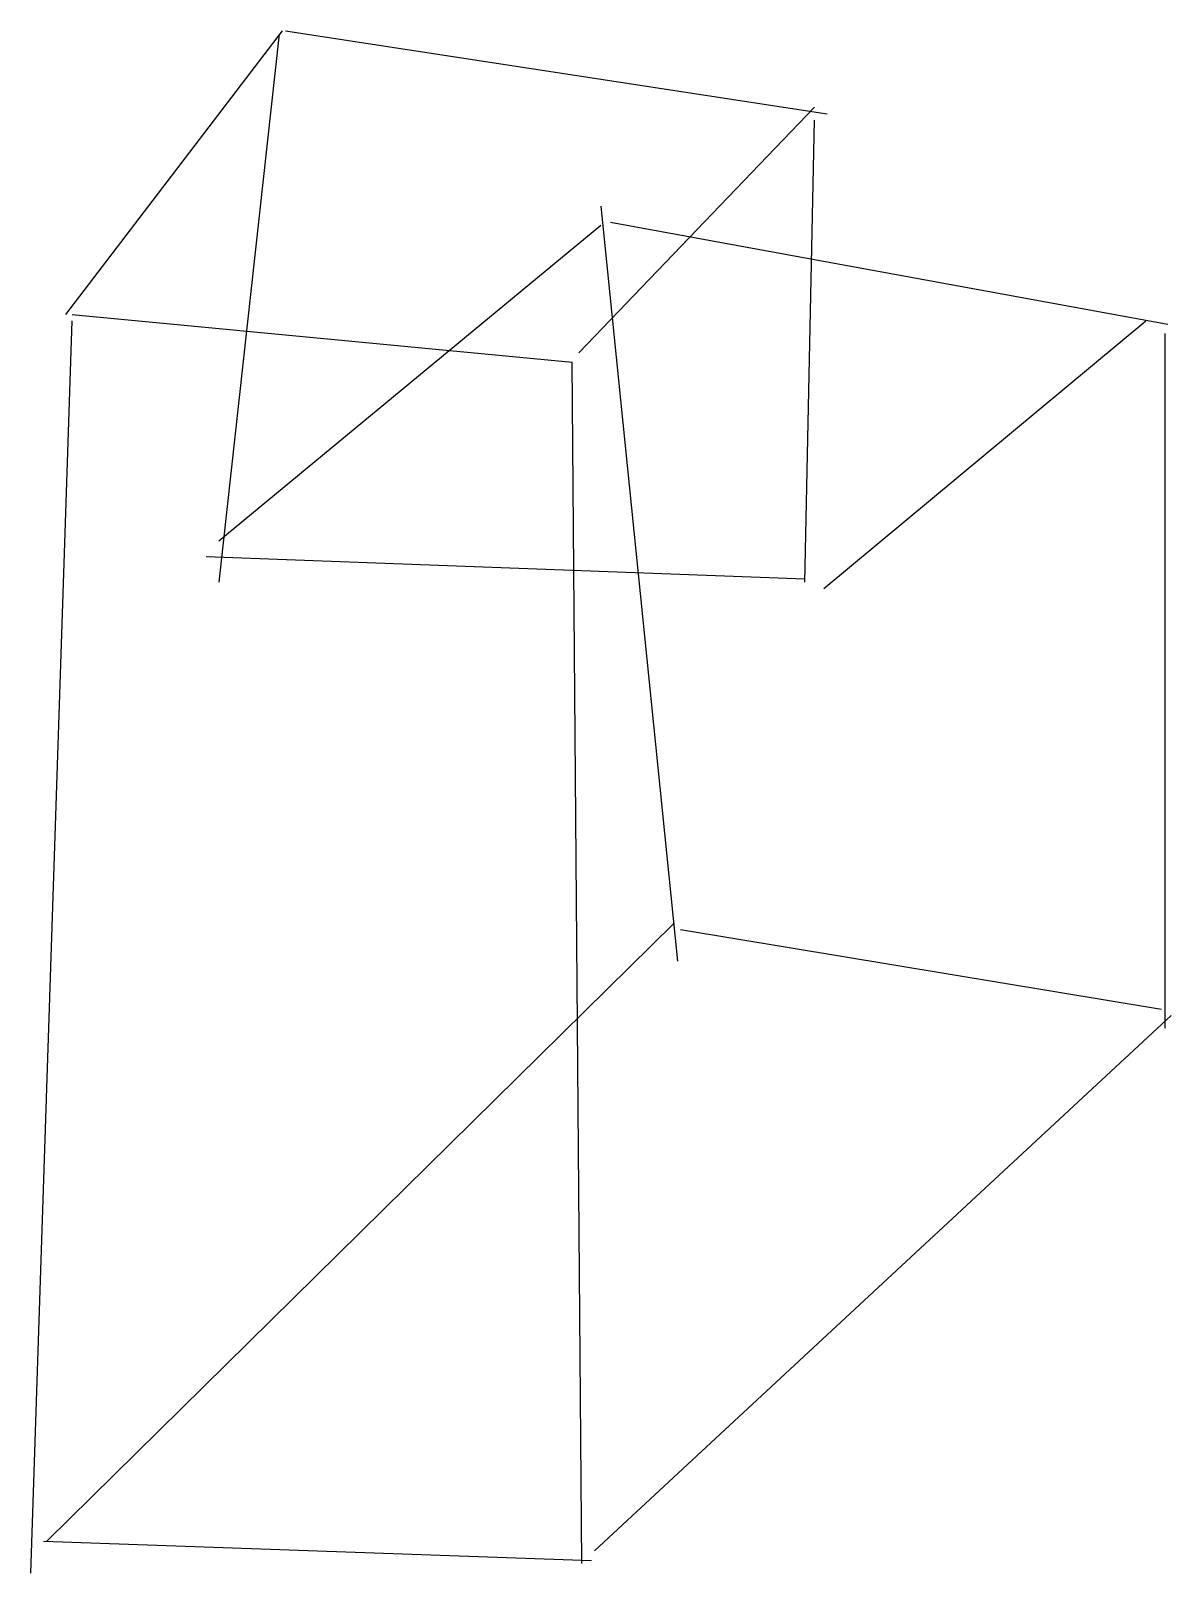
# Model space of a CAD drawing. Header units: metres. Extents: x -389 to -224, y -151 to 71.
import ezdxf

# ---------------------------------------------------------------- set-up
doc = ezdxf.new("R2010")
doc.units = ezdxf.units.M

msp = doc.modelspace()

# ---------------------------------------------------------------- linework, layer by layer
at = {"color": 0, "linetype": 'CONTINUOUS'}
for p, q in [((-383.658734, 30.343291), (-352.395949, 71.260759)), ((-351.936203, 71.260759), (-273.779241, 59.307342)), ((-352.855696, 70.801013), (-361.590886, -8.275443)), ((-309.639494, 24.826329), (-275.618228, 60.226835)), ((-276.997468, -8.275443), (-275.618228, 58.387848)), ((-306.421266, 45.974684), (-295.387342, -62.985316)), ((-361.590886, -2.298734), (-306.421266, 43.216203)), ((-305.042025, 43.675949), (-224.586329, 28.964051)), ((-388.715949, -151.256709), (-382.739241, 29.423797)), ((-382.739241, 30.343291), (-310.558987, 23.447089)), ((-274.238987, -9.194937), (-227.804557, 29.423797)), ((-225.046076, 27.58481), (-225.046076, -72.64)), ((-309.179747, -149.877468), (-310.558987, 23.447089)), ((-363.429873, -4.597468), (-276.997468, -7.815696)), ((-386.417215, -146.659241), (-295.847089, -57.468354)), ((-294.927595, -58.387848), (-225.505823, -69.881519)), ((-307.340759, -148.038481), (-224.126582, -70.801013)), ((-386.876962, -146.659241), (-307.800506, -149.417722))]:
    msp.add_line(p, q, dxfattribs=at)

doc.saveas('drawing.dxf')
